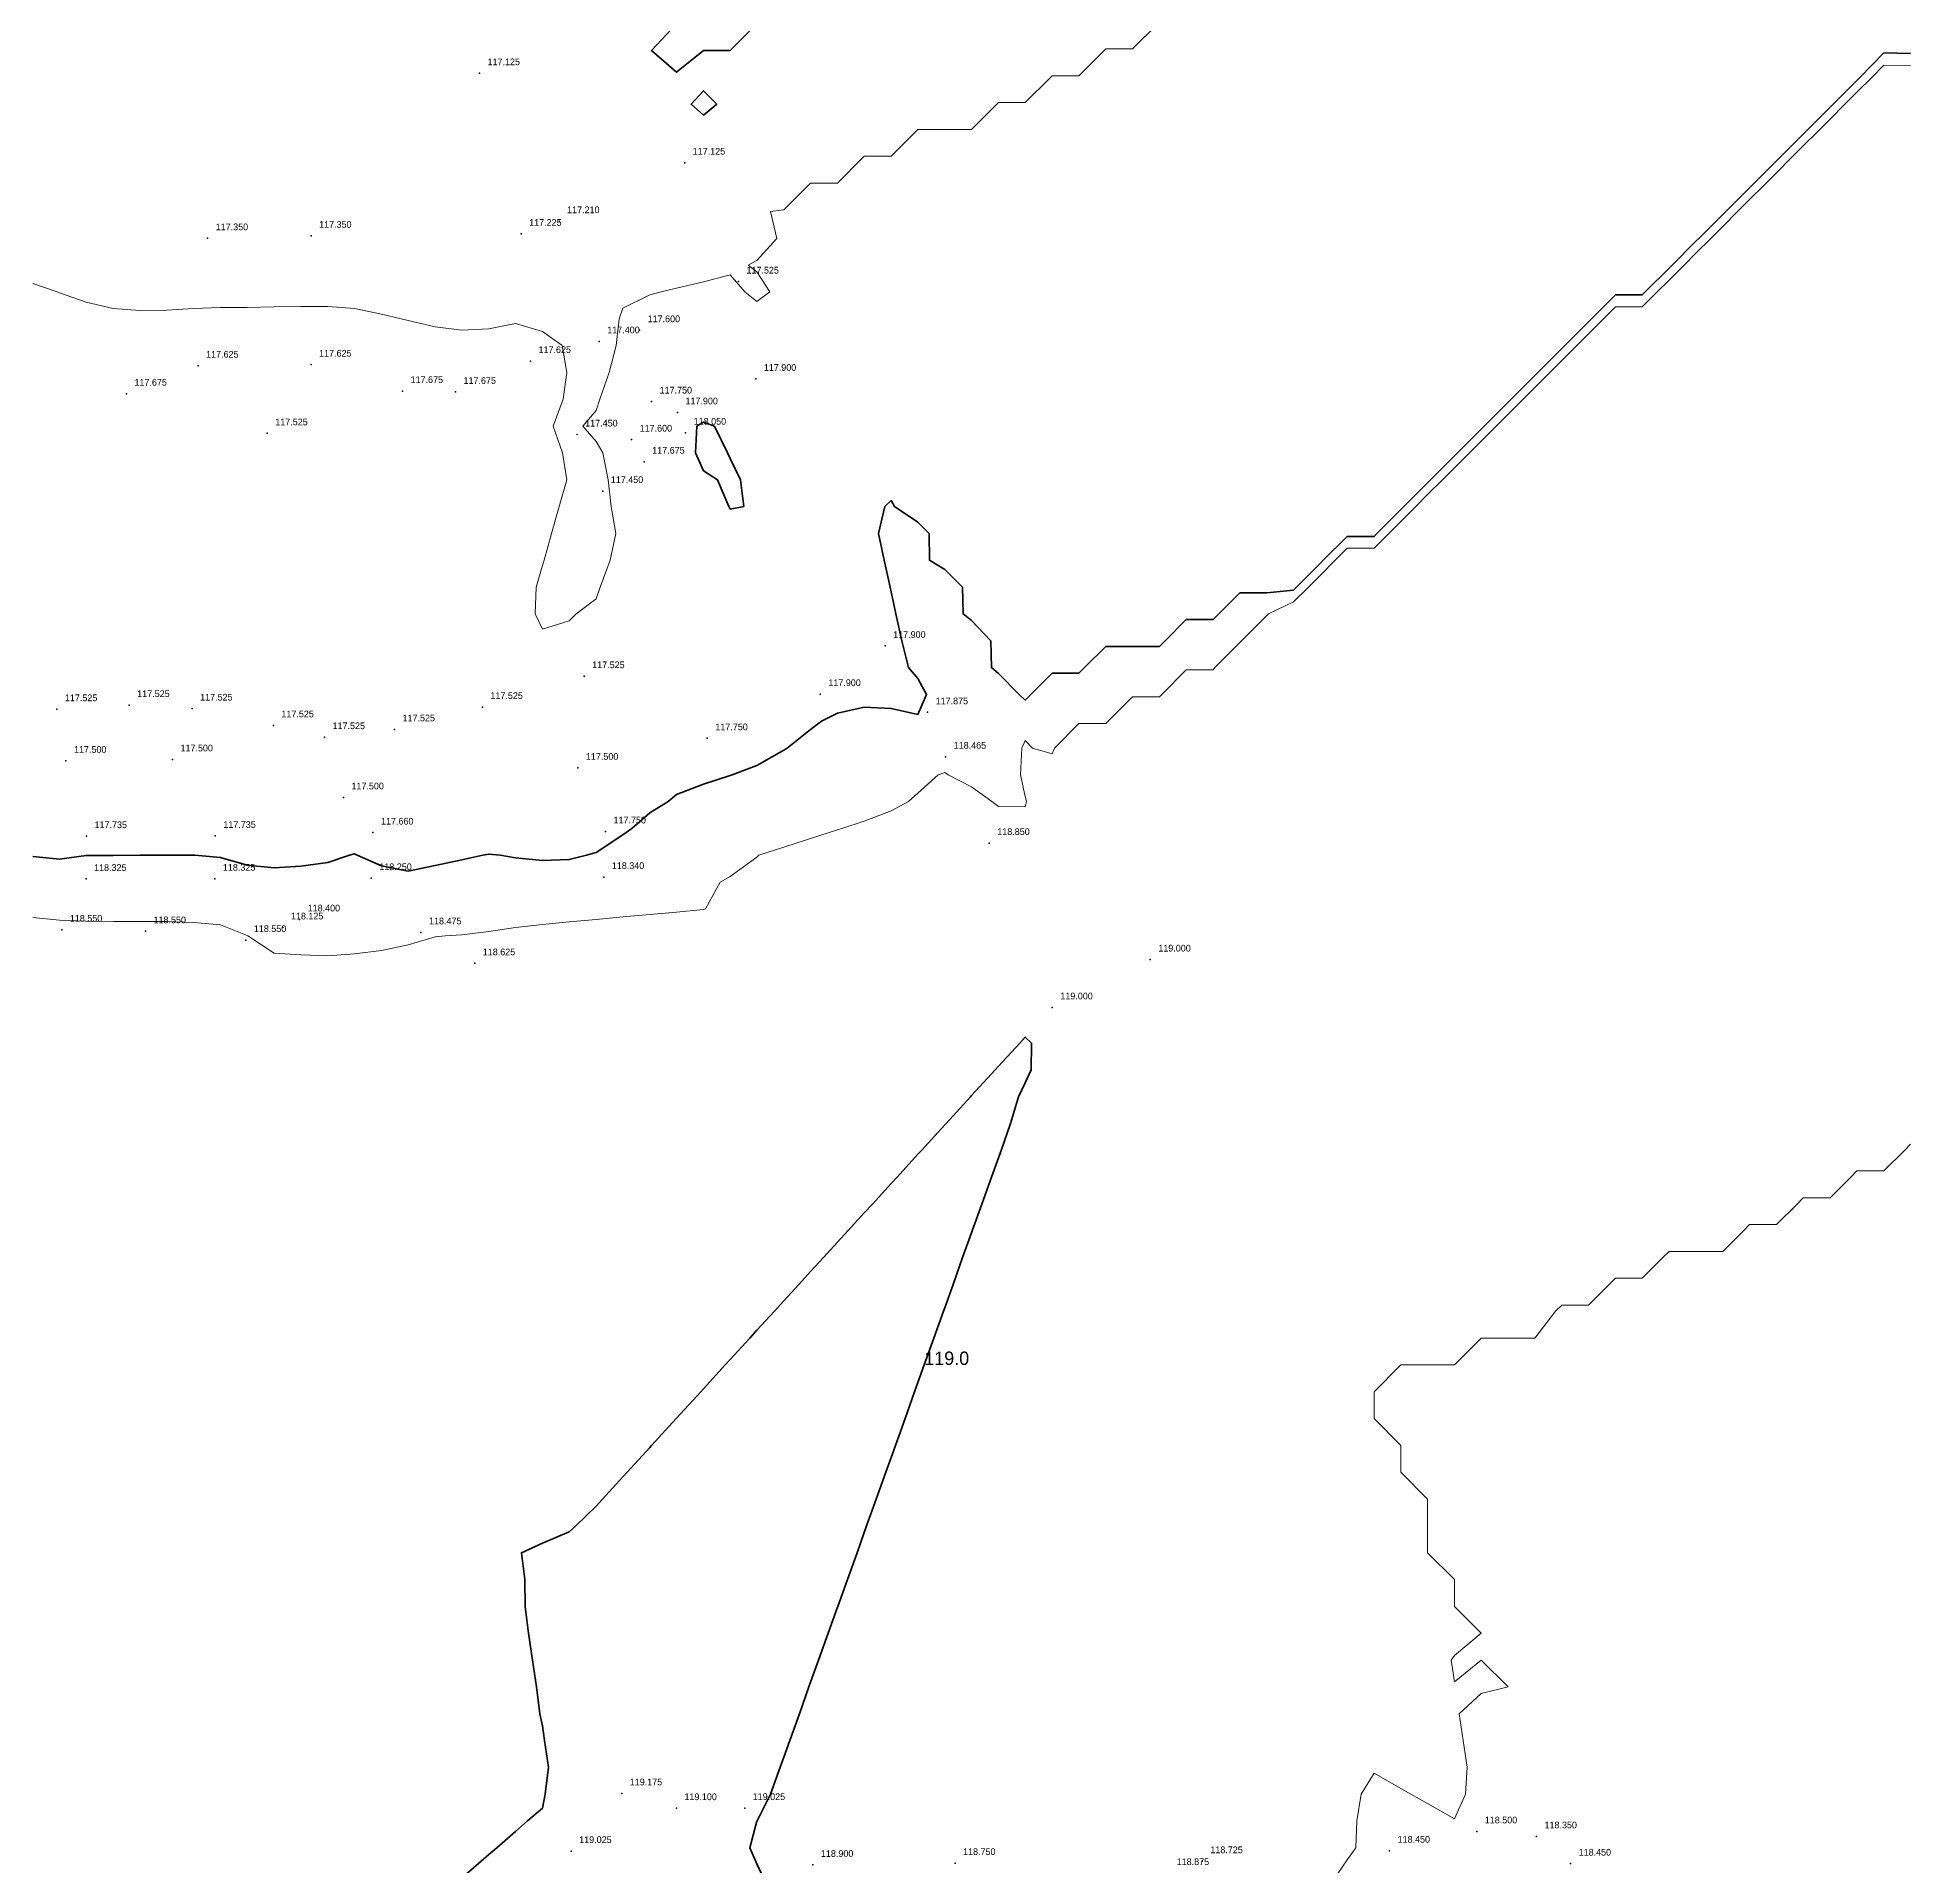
# Model space of a CAD drawing. Header units: metres. Extents: x 287882 to 288136, y 62808 to 63073.
# Drawn here: x 288064.8 to 288134.6, y 62942.3 to 63010.5 of the extents above; entities that cross this region are included whole.
import ezdxf

# ---------------------------------------------------------------- set-up
doc = ezdxf.new("R2010")
doc.units = ezdxf.units.M
for name, color, linetype in [('TOPO-CONT-PRIMARY', 2, 'Continuous'), ('TOPO-CONT-SECONDARY', 253, 'Continuous'), ('TOPO-CONT-TEXT', 3, 'Continuous'), ('TOPO-POINTS', 1, 'Continuous')]:
    doc.layers.add(name, color=color, linetype=linetype)

msp = doc.modelspace()

# ---------------------------------------------------------------- linework, layer by layer
at = {"layer": 'TOPO-CONT-PRIMARY', "lineweight": 35}
for points, elevation in [([(288091.6, 63011.043), (288090.6, 63010.043), (288090.6, 63010.043), (288089.6, 63010.043), (288088.6, 63009.244), (288087.663, 63010.043), (288088.6, 63011.043)], 117), ([(288134.6, 63009.932), (288133.6, 63009.953), (288132.711, 63009.043), (288132.6, 63008.932), (288131.711, 63008.043), (288131.6, 63007.932), (288130.711, 63007.043), (288130.6, 63006.932), (288129.711, 63006.043), (288129.6, 63005.932), (288128.711, 63005.043), (288128.6, 63004.932), (288127.711, 63004.043), (288127.6, 63003.932), (288126.711, 63003.043), (288126.6, 63002.932), (288125.711, 63002.043), (288125.6, 63001.932), (288124.711, 63001.043), (288124.6, 63000.932), (288123.6, 63000.932), (288122.711, 63000.043), (288122.6, 62999.932), (288121.711, 62999.043), (288121.6, 62998.932), (288120.711, 62998.043), (288120.6, 62997.932), (288119.711, 62997.043), (288119.6, 62996.932), (288118.711, 62996.043), (288118.6, 62995.932), (288117.711, 62995.043), (288117.6, 62994.932), (288116.711, 62994.043), (288116.6, 62993.932), (288115.711, 62993.043), (288115.6, 62992.932), (288114.711, 62992.043), (288114.6, 62991.932), (288113.6, 62991.932), (288112.711, 62991.043), (288112.6, 62990.932), (288111.711, 62990.043), (288111.6, 62989.932), (288110.6, 62989.832), (288109.6, 62989.832), (288108.812, 62989.043), (288108.6, 62988.832), (288107.6, 62988.832), (288106.812, 62988.043), (288106.6, 62987.832), (288105.6, 62987.832), (288104.6, 62987.832), (288103.812, 62987.043), (288103.6, 62986.832), (288102.6, 62986.832), (288101.812, 62986.043), (288101.6, 62985.832), (288101.371, 62986.043), (288100.6, 62986.815), (288100.341, 62987.043), (288100.316, 62988.043), (288099.6, 62988.802), (288099.281, 62989.043), (288099.259, 62990.043), (288098.6, 62990.702), (288098.029, 62991.043), (288098.016, 62992.043), (288097.6, 62992.459), (288096.727, 62993.043), (288096.6, 62993.266), (288096.36, 62993.043), (288096.124, 62992.043), (288096.343, 62991.043), (288096.562, 62990.043), (288096.6, 62989.867), (288096.78, 62989.043), (288096.999, 62988.043), (288097.25, 62987.043), (288097.6, 62986.634), (288097.922, 62986.043), (288097.6, 62985.296), (288096.6, 62985.51), (288095.6, 62985.561), (288094.6, 62985.339), (288094.007, 62985.043), (288093.6, 62984.73), (288092.72, 62984.043), (288092.6, 62983.957), (288091.6, 62983.396), (288090.673, 62983.043), (288090.6, 62983.02), (288089.6, 62982.696), (288088.6, 62982.307), (288088.286, 62982.043), (288087.6, 62981.628), (288086.938, 62981.043), (288086.6, 62980.81), (288085.6, 62980.153), (288085.244, 62980.043), (288084.6, 62979.885), (288083.6, 62979.847), (288082.6, 62979.952), (288082.025, 62980.043), (288081.6, 62980.089), (288081.385, 62980.043), (288080.6, 62979.878), (288079.6, 62979.667), (288078.6, 62979.457), (288077.6, 62979.653), (288076.692, 62980.043), (288076.6, 62980.102), (288076.416, 62980.043), (288075.6, 62979.778), (288074.6, 62979.634), (288073.6, 62979.577), (288072.6, 62979.681), (288071.6, 62979.961), (288070.642, 62980.043), (288070.6, 62980.048), (288069.6, 62980.045), (288068.87, 62980.043), (288068.6, 62980.043), (288067.6, 62980.041), (288066.6, 62980.039), (288065.6, 62979.893), (288064.6, 62980.002)], 118), ([(288089.6, 63007.637), (288089.143, 63008.043), (288089.6, 63008.546), (288090.103, 63008.043), (288089.6, 63007.637)], 117), ([(288090.6, 62992.949), (288091.105, 62993.043), (288090.984, 62994.043), (288090.6, 62994.836), (288090.496, 62995.043), (288090.016, 62996.043), (288089.6, 62996.184), (288089.362, 62996.043), (288089.303, 62995.043), (288089.6, 62994.38), (288090.133, 62994.043), (288090.556, 62993.043), (288090.6, 62992.949)], 118), ([(288091.779, 62942.043), (288091.6, 62942.44), (288091.328, 62943.043), (288091.6, 62944.037), (288091.603, 62944.043), (288092.106, 62945.043), (288092.464, 62946.043), (288092.6, 62946.422), (288092.823, 62947.043), (288093.181, 62948.043), (288093.538, 62949.043), (288093.6, 62949.215), (288093.897, 62950.043), (288094.255, 62951.043), (288094.6, 62952.008), (288094.613, 62952.043), (288094.971, 62953.043), (288095.328, 62954.043), (288095.6, 62954.8), (288095.687, 62955.043), (288096.045, 62956.043), (288096.402, 62957.043), (288096.6, 62957.593), (288096.762, 62958.043), (288097.118, 62959.043), (288097.476, 62960.043), (288097.6, 62960.386), (288097.836, 62961.043), (288098.192, 62962.043), (288098.551, 62963.043), (288098.6, 62963.178), (288098.909, 62964.043), (288099.265, 62965.043), (288099.6, 62965.971), (288099.626, 62966.043), (288099.982, 62967.043), (288100.339, 62968.043), (288100.6, 62968.763), (288100.701, 62969.043), (288101.055, 62970.043), (288101.342, 62971.043), (288101.6, 62971.559), (288101.826, 62972.043), (288101.837, 62973.043), (288101.6, 62973.269), (288101.394, 62973.043), (288100.6, 62972.176), (288100.479, 62972.043), (288099.6, 62971.083), (288099.564, 62971.043), (288098.65, 62970.043), (288098.6, 62969.989), (288097.735, 62969.043), (288097.6, 62968.896), (288096.82, 62968.043), (288096.6, 62967.803), (288095.906, 62967.043), (288095.6, 62966.71), (288094.991, 62966.043), (288094.6, 62965.616), (288094.076, 62965.043), (288093.6, 62964.523), (288093.162, 62964.043), (288092.6, 62963.43), (288092.247, 62963.043), (288091.6, 62962.337), (288091.332, 62962.043), (288090.6, 62961.243), (288090.417, 62961.043), (288089.6, 62960.15), (288089.503, 62960.043), (288088.6, 62959.057), (288088.588, 62959.043), (288087.673, 62958.043), (288087.6, 62957.964), (288086.759, 62957.043), (288086.6, 62956.87), (288085.844, 62956.043), (288085.6, 62955.777), (288084.848, 62955.043), (288084.6, 62954.826), (288083.6, 62954.395), (288082.821, 62954.043), (288082.948, 62953.043), (288082.963, 62952.043), (288083.078, 62951.043), (288083.229, 62950.043), (288083.38, 62949.043), (288083.508, 62948.043), (288083.6, 62947.585), (288083.682, 62947.043), (288083.833, 62946.043), (288083.71, 62945.043), (288083.6, 62944.52), (288083.051, 62944.043), (288082.6, 62943.653), (288081.896, 62943.043), (288081.6, 62942.787), (288080.742, 62942.043)], 119)]:
    msp.add_lwpolyline(points, dxfattribs=dict(at, elevation=elevation))
at = {"layer": 'TOPO-CONT-SECONDARY', "lineweight": 13}
for points, elevation in [([(288106.538, 63011.043), (288105.6, 63010.106), (288104.6, 63010.106), (288104.538, 63010.043), (288103.6, 63009.106), (288102.6, 63009.106), (288102.538, 63009.043), (288101.6, 63008.106), (288100.6, 63008.106), (288100.538, 63008.043), (288099.6, 63007.106), (288098.6, 63007.106), (288097.6, 63007.106), (288097.538, 63007.043), (288096.6, 63006.106), (288095.6, 63006.106), (288095.538, 63006.043), (288094.6, 63005.106), (288093.6, 63005.106), (288093.538, 63005.043), (288092.6, 63004.106), (288092.1, 63004.043), (288092.342, 63003.043), (288091.6, 63002.217), (288091.272, 63002.043), (288091.6, 63001.797), (288092.08, 63001.043), (288091.6, 63000.688), (288091.142, 63001.043), (288090.6, 63001.682), (288089.6, 63001.422), (288088.6, 63001.18), (288088.034, 63001.043), (288087.6, 63000.938), (288086.6, 63000.435), (288086.462, 63000.043), (288086.349, 62999.043), (288086.095, 62998.043), (288085.747, 62997.043), (288085.6, 62996.624), (288085.106, 62996.043), (288085.6, 62995.475), (288085.855, 62995.043), (288086.051, 62994.043), (288086.164, 62993.043), (288086.335, 62992.043), (288086.122, 62991.043), (288085.76, 62990.043), (288085.6, 62989.604), (288084.858, 62989.043), (288084.6, 62988.782), (288083.6, 62988.479), (288083.325, 62989.043), (288083.371, 62990.043), (288083.6, 62990.844), (288083.672, 62991.043), (288083.944, 62992.043), (288084.23, 62993.043), (288084.517, 62994.043), (288084.344, 62995.043), (288084.005, 62996.043), (288084.378, 62997.043), (288084.516, 62998.043), (288084.343, 62999.043), (288083.6, 62999.564), (288082.6, 62999.863), (288081.6, 62999.666), (288080.6, 62999.62), (288079.6, 62999.747), (288078.6, 62999.983), (288078.342, 63000.043), (288077.6, 63000.218), (288076.6, 63000.428), (288075.6, 63000.496), (288074.6, 63000.508), (288073.6, 63000.485), (288072.6, 63000.47), (288071.6, 63000.461), (288070.6, 63000.432), (288069.6, 63000.371), (288068.6, 63000.359), (288067.6, 63000.427), (288066.6, 63000.66), (288065.6, 63001.012), (288065.511, 63001.043), (288064.6, 63001.365)], 117.5), ([(288134.6, 63009.488), (288133.6, 63009.498), (288133.156, 63009.043), (288132.6, 63008.488), (288132.156, 63008.043), (288131.6, 63007.488), (288131.156, 63007.043), (288130.6, 63006.488), (288130.156, 63006.043), (288129.6, 63005.488), (288129.156, 63005.043), (288128.6, 63004.488), (288128.156, 63004.043), (288127.6, 63003.488), (288127.156, 63003.043), (288126.6, 63002.488), (288126.156, 63002.043), (288125.6, 63001.488), (288125.156, 63001.043), (288124.6, 63000.488), (288123.6, 63000.488), (288123.156, 63000.043), (288122.6, 62999.488), (288122.156, 62999.043), (288121.6, 62998.488), (288121.156, 62998.043), (288120.6, 62997.488), (288120.156, 62997.043), (288119.6, 62996.488), (288119.156, 62996.043), (288118.6, 62995.488), (288118.156, 62995.043), (288117.6, 62994.488), (288117.156, 62994.043), (288116.6, 62993.488), (288116.156, 62993.043), (288115.6, 62992.488), (288115.156, 62992.043), (288114.6, 62991.488), (288113.6, 62991.488), (288113.156, 62991.043), (288112.6, 62990.488), (288112.156, 62990.043), (288111.6, 62989.488), (288110.666, 62989.043), (288110.6, 62988.978), (288109.666, 62988.043), (288109.6, 62987.978), (288108.666, 62987.043), (288108.6, 62986.953), (288107.6, 62986.953), (288106.691, 62986.043), (288106.6, 62985.953), (288105.6, 62985.953), (288104.691, 62985.043), (288104.6, 62984.953), (288103.6, 62984.953), (288102.691, 62984.043), (288102.6, 62983.825), (288101.867, 62984.043), (288101.6, 62984.324), (288101.477, 62984.043), (288101.423, 62983.043), (288101.6, 62982.232), (288101.641, 62982.043), (288101.6, 62981.851), (288100.6, 62981.865), (288100.359, 62982.043), (288099.6, 62982.597), (288098.727, 62983.043), (288098.6, 62983.126), (288098.358, 62983.043), (288097.6, 62982.361), (288097.247, 62982.043), (288096.6, 62981.695), (288095.6, 62981.317), (288094.758, 62981.043), (288094.6, 62980.992), (288093.6, 62980.668), (288092.6, 62980.344), (288091.673, 62980.043), (288091.6, 62979.977), (288090.6, 62979.249), (288090.228, 62979.043), (288089.684, 62978.043), (288089.6, 62978.022), (288088.6, 62977.929), (288087.6, 62977.836), (288086.6, 62977.744), (288085.6, 62977.651), (288084.6, 62977.558), (288083.6, 62977.458), (288082.6, 62977.357), (288081.6, 62977.199), (288080.6, 62977.084), (288079.971, 62977.043), (288079.6, 62977.003), (288078.6, 62976.702), (288077.6, 62976.491), (288076.6, 62976.371), (288075.6, 62976.292), (288074.6, 62976.329), (288073.6, 62976.394), (288072.616, 62977.043), (288072.6, 62977.053), (288071.6, 62977.451), (288070.6, 62977.534), (288069.6, 62977.572), (288068.6, 62977.571), (288067.6, 62977.574), (288066.6, 62977.588), (288065.6, 62977.629), (288064.6, 62977.721)], 118.5), ([(288113.224, 62942.043), (288113.6, 62942.596), (288113.919, 62943.043), (288113.962, 62944.043), (288114.116, 62945.043), (288114.6, 62945.822), (288115.6, 62945.258), (288115.978, 62945.043), (288116.6, 62944.691), (288117.6, 62944.124), (288118.011, 62945.043), (288118.074, 62946.043), (288117.925, 62947.043), (288117.776, 62948.043), (288118.6, 62948.79), (288119.6, 62949.043), (288118.6, 62950.043), (288117.6, 62949.225), (288117.478, 62950.043), (288117.6, 62950.211), (288118.6, 62951.043), (288117.6, 62952.043), (288117.6, 62952.043), (288117.6, 62953.043), (288116.6, 62954.043), (288116.6, 62954.043), (288116.6, 62955.043), (288116.6, 62956.043), (288115.6, 62957.043), (288115.6, 62957.043), (288115.6, 62958.043), (288114.6, 62959.043), (288114.6, 62959.043), (288114.6, 62960.043), (288114.6, 62960.043), (288115.6, 62961.043), (288115.6, 62961.043), (288116.6, 62961.043), (288117.6, 62961.043), (288118.6, 62962.043), (288118.6, 62962.043), (288119.6, 62962.043), (288120.6, 62962.043), (288121.369, 62963.043), (288121.6, 62963.274), (288122.6, 62963.274), (288123.369, 62964.043), (288123.6, 62964.274), (288124.6, 62964.274), (288125.369, 62965.043), (288125.6, 62965.274), (288126.6, 62965.274), (288127.6, 62965.274), (288128.369, 62966.043), (288128.6, 62966.274), (288129.6, 62966.274), (288130.369, 62967.043), (288130.6, 62967.274), (288131.6, 62967.274), (288132.369, 62968.043), (288132.6, 62968.274), (288133.6, 62968.274), (288134.369, 62969.043), (288134.6, 62969.274)], 118.5)]:
    msp.add_lwpolyline(points, dxfattribs=dict(at, elevation=elevation))
at = {"layer": 'TOPO-POINTS'}
for p in [(288081.256, 63009.197), (288088.905, 63005.864), (288071.123, 63003.046), (288074.978, 63003.136), (288082.807, 63003.21), (288084.222, 63003.681), (288090.908, 63001.431), (288087.224, 62999.618), (288085.719, 62999.203), (288070.765, 62998.295), (288074.977, 62998.334), (288083.156, 62998.47), (288091.555, 62997.803), (288068.094, 62997.249), (288078.388, 62997.349), (288080.36, 62997.317), (288087.67, 62996.958), (288088.634, 62996.555), (288073.344, 62995.774), (288084.897, 62995.728), (288086.926, 62995.539), (288088.94, 62995.795), (288087.395, 62994.716), (288085.851, 62993.622), (288096.376, 62987.847), (288085.157, 62986.72), (288068.197, 62985.642), (288081.363, 62985.571), (288093.96, 62986.051), (288065.502, 62985.488), (288070.542, 62985.512), (288073.571, 62984.887), (288097.959, 62985.374), (288075.478, 62984.446), (288078.088, 62984.738), (288089.747, 62984.405), (288065.84, 62983.563), (288069.81, 62983.616), (288098.633, 62983.717), (288084.923, 62983.303), (288076.183, 62982.2), (288066.606, 62980.756), (288071.408, 62980.765), (288077.285, 62980.889), (288085.952, 62980.931), (288100.257, 62980.499), (288066.589, 62979.16), (288071.391, 62979.169), (288077.223, 62979.19), (288085.889, 62979.232), (288065.686, 62977.269), (288068.805, 62977.209), (288073.928, 62977.353), (288074.55, 62977.65), (288079.075, 62977.168), (288072.544, 62976.883), (288081.079, 62976.016), (288106.26, 62976.156), (288102.608, 62974.371), (288086.558, 62945.073), (288088.596, 62944.52), (288091.141, 62944.526), (288118.43, 62943.653), (288120.656, 62943.468), (288084.673, 62942.921), (288093.683, 62942.404), (288098.983, 62942.474), (288108.2, 62942.542), (288115.18, 62942.935), (288121.929, 62942.452)]:
    msp.add_point(p, dxfattribs=at)

# ---------------------------------------------------------------- texts
at = {"layer": 'TOPO-CONT-TEXT'}
for s, height, p in [('117.125', 0.25, (288081.556, 63009.497)), ('117.125', 0.25, (288089.205, 63006.164)), ('117.350', 0.25, (288075.278, 63003.436)), ('117.225', 0.25, (288083.107, 63003.51)), ('117.210', 0.25, (288084.522, 63003.981)), ('117.350', 0.25, (288071.423, 63003.346)), ('117.525', 0.25, (288091.208, 63001.731)), ('117.400', 0.25, (288086.019, 62999.503)), ('117.600', 0.25, (288087.524, 62999.918)), ('117.625', 0.25, (288071.065, 62998.595)), ('117.625', 0.25, (288075.277, 62998.634)), ('117.625', 0.25, (288083.456, 62998.77)), ('117.900', 0.25, (288091.855, 62998.103)), ('117.675', 0.25, (288068.394, 62997.549)), ('117.675', 0.25, (288078.688, 62997.649)), ('117.675', 0.25, (288080.66, 62997.617)), ('117.750', 0.25, (288087.97, 62997.258)), ('117.900', 0.25, (288088.934, 62996.855)), ('117.525', 0.25, (288073.644, 62996.074)), ('117.450', 0.25, (288085.197, 62996.028)), ('117.600', 0.25, (288087.226, 62995.839)), ('118.050', 0.25, (288089.24, 62996.095)), ('117.675', 0.25, (288087.695, 62995.016)), ('117.450', 0.25, (288086.151, 62993.922)), ('117.900', 0.25, (288096.676, 62988.147)), ('117.525', 0.25, (288085.457, 62987.02)), ('117.900', 0.25, (288094.26, 62986.351)), ('117.525', 0.25, (288065.802, 62985.788)), ('117.525', 0.25, (288068.497, 62985.942)), ('117.525', 0.25, (288070.842, 62985.812)), ('117.525', 0.25, (288081.663, 62985.871)), ('117.875', 0.25, (288098.259, 62985.674)), ('117.525', 0.25, (288073.871, 62985.187)), ('117.525', 0.25, (288075.778, 62984.746)), ('117.525', 0.25, (288078.388, 62985.038)), ('117.750', 0.25, (288090.047, 62984.705)), ('117.500', 0.25, (288070.11, 62983.916)), ('118.465', 0.25, (288098.933, 62984.017)), ('117.500', 0.25, (288066.14, 62983.863)), ('117.500', 0.25, (288085.223, 62983.603)), ('117.500', 0.25, (288076.483, 62982.5)), ('117.660', 0.25, (288077.585, 62981.189)), ('117.750', 0.25, (288086.252, 62981.231)), ('117.735', 0.25, (288066.906, 62981.056)), ('117.735', 0.25, (288071.708, 62981.065)), ('118.850', 0.25, (288100.557, 62980.799)), ('118.325', 0.25, (288066.889, 62979.46)), ('118.325', 0.25, (288071.691, 62979.469)), ('118.250', 0.25, (288077.523, 62979.49)), ('118.340', 0.25, (288086.189, 62979.532)), ('118.125', 0.25, (288074.228, 62977.653)), ('118.400', 0.25, (288074.85, 62977.95)), ('118.550', 0.25, (288065.986, 62977.569)), ('118.550', 0.25, (288069.105, 62977.509)), ('118.550', 0.25, (288072.844, 62977.183)), ('118.475', 0.25, (288079.375, 62977.468)), ('118.625', 0.25, (288081.379, 62976.316)), ('119.000', 0.25, (288106.56, 62976.456)), ('119.000', 0.25, (288102.908, 62974.671)), ('119.0', 0.5, (288097.836, 62961.043)), ('119.175', 0.25, (288086.858, 62945.373)), ('119.100', 0.25, (288088.896, 62944.82)), ('119.025', 0.25, (288091.441, 62944.826)), ('118.500', 0.25, (288118.73, 62943.953)), ('118.350', 0.25, (288120.956, 62943.768)), ('119.025', 0.25, (288084.973, 62943.221)), ('118.900', 0.25, (288093.983, 62942.704)), ('118.750', 0.25, (288099.283, 62942.774)), ('118.725', 0.25, (288108.5, 62942.842)), ('118.450', 0.25, (288115.48, 62943.235)), ('118.450', 0.25, (288122.229, 62942.752)), ('118.875', 0.25, (288107.245, 62942.398))]:
    msp.add_text(s, height=height, dxfattribs=at).set_placement(p)

doc.saveas('drawing.dxf')
